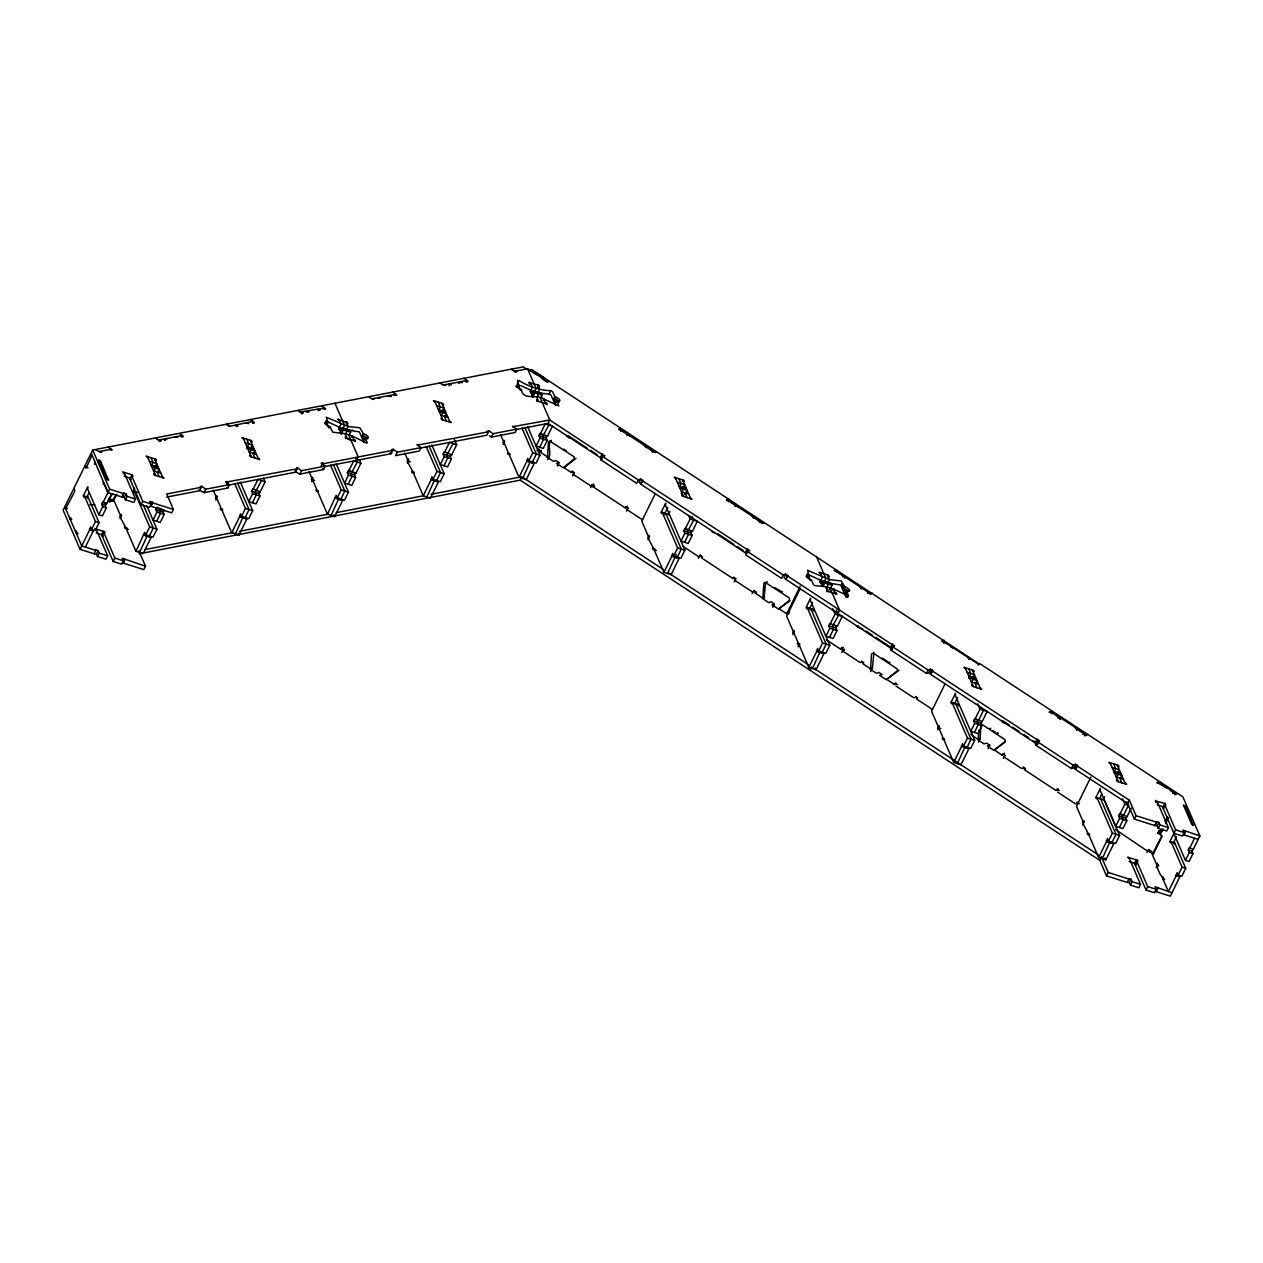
<?xml version="1.0" encoding="UTF-8"?>
<svg xmlns="http://www.w3.org/2000/svg" width="1263" height="1263" viewBox="0 0 1263 1263"><rect width="100%" height="100%" fill="white"/><g stroke="black" fill="none" stroke-linecap="round" stroke-linejoin="round"><path stroke-width="1.5" d="M547.637 459.653C552.689 454.712 546.358 444.213 551.442 440.313M764.083 597.746L765.631 582.732L767.383 581.801M870.712 671.584L872.386 668.19L873.933 652.371M978.841 730.219L978.257 739.471L972.084 735.413M978.399 742.234L980.072 738.839L981.004 724.031M526.261 369.033L523.245 366.854L92.688 450.054L63.15 510.236L80.074 549.342L94.315 553.857L95.704 549.831L98.119 550.589L99.209 553.115L107.639 555.799L105.966 559.209L97.535 556.525L96.446 553.999L94.315 553.857M65.644 508.721L74.927 490.991L73.838 488.465M91.836 455.359L86.073 468.289L84.984 465.763L88 467.942M95.909 450.054L101.419 452.564M94.662 461.879L94.646 464.279L95.199 463.142M100.424 451.838L101.703 451.996M97.851 462.005L98.798 460.064L100.487 460.884L108.555 480.051L106.866 479.23L98.672 460.3L100.487 460.884M70.507 519.961L70.523 517.577L69.97 518.698L71.77 519.282M85.347 547.084L93.257 530.997L89.641 529.844L90.478 526.939L91.568 529.465L95.183 530.618L99.082 522.661L95.467 521.524L84.416 495.98L83.863 497.117L83.311 495.854L87.779 486.776L87.763 489.16L98.814 514.704L102.429 515.857L106.329 507.915L105.239 505.389L101.624 504.237L102.745 501.964L106.629 503.748L111.554 493.722M89.152 492.459L86.926 497.006L87.479 498.269L88.031 497.133L83.311 495.854M103.392 482.056L103.377 484.455L103.929 483.319L107.939 492.57L122.179 497.101L123.585 493.059L122.179 497.101M80.074 549.342L89.641 529.844M106.629 503.748L103.013 502.595L109.613 489.16L92.688 450.054M91.568 529.465L95.467 521.524M98.814 514.704L102.713 506.763L101.624 504.237M105.239 505.389L106.36 503.116M124.169 474.051L122.7 471.841L132.331 474.904L132.599 476.735M116.354 494.97L113.812 500.132L120.459 515.493L121.011 514.357L121.564 515.62L120.08 518.635M101.577 534.691L103.25 531.297M124.595 559.02L123.19 563.045L143.856 569.629L145.529 566.219L122.179 558.246L123.269 560.772L121.611 564.182L113.181 561.498L102.129 535.954L103.803 532.544L105.003 532.939L104.45 531.676L94.836 528.613M149.776 502.058L151.15 504L149.476 507.41L141.046 504.726L129.994 479.198L131.668 475.788L132.868 476.167M104.45 531.676L102.792 535.086L96.162 532.97M132.331 474.904L130.657 478.314L124.232 476.277M96.446 553.999L98.119 550.589M124.453 473.483L135.504 499.027L133.831 502.437L125.4 499.753L124.311 497.227L125.984 493.833L123.585 493.059M97.535 556.525L99.209 553.115M125.4 499.753L127.074 496.359L125.984 493.833M134.715 488.244L133.215 491.275L133.767 492.523L134.32 491.402L137.935 492.538M159.312 441.371L160.733 441.103M159.722 440.377L161.001 440.534M163.985 439.556L166.7 439.429L165.69 438.703L164.853 440.408M153.991 471.099L155.475 468.068L154.654 466.173M126.189 528.723L126.742 527.587L126.742 529.986L135.962 551.315L143.177 553.62L151.071 537.533L143.587 534.596L144.692 532.339L145.798 534.849L153.012 537.154L156.912 529.213L146.887 505.895M113.181 561.498L114.854 558.088L103.803 532.544M141.046 504.726L142.719 501.332L131.668 475.788M157.607 472.236L159.091 469.22L151.876 466.915M181.604 437.077L183.024 436.793M150.044 501.49L152.46 502.248L151.055 506.289L171.721 512.857L173.394 509.447L166.7 493.991L201.291 487.313L200.296 486.587L201.717 486.318L205.743 489.207L229.471 484.629L227.798 488.039L204.069 492.617L198.97 489.918M123.19 563.045L124.863 559.651M151.055 506.289L152.46 502.248M155.854 509.621L156.959 507.363L164.458 510.284L163.069 511.925L164.158 514.451L160.259 522.393L153.044 520.103L156.944 512.146L155.854 509.621L163.069 511.925M135.962 551.315L143.587 534.596M145.798 534.849L149.697 526.908L134.32 491.402M139.577 552.468L147.203 535.749M149.397 536.001L153.297 528.06L143.319 504.979M156.644 521.24L160.543 513.299L159.454 510.773L160.843 509.131M226.44 424.731L229.74 426.326L252.853 421.321M166.763 497.069L199.633 490.723L201.717 486.318M236.023 426.657L236.86 424.952L237.586 426.247M204.069 492.617L205.743 489.207M252.774 423.31L254.195 423.042M215.831 500.132L217.315 497.117L216.778 495.854L216.226 496.991L213.273 490.155M226.582 482.024L297.058 468.81L295.384 472.22L228.114 485.213M226.472 485.024L227.861 482.182M246.553 448.428L248.779 443.881L246.743 439.161M250.169 449.565L252.395 445.034L245.18 442.729M249.758 452.58L251.242 449.565L250.421 447.655M253.358 453.733L254.858 450.702L247.627 448.412M215.563 497.859L217.315 499.501L221.404 508.957L220.204 508.579L220.741 509.842L221.956 510.22L222.509 509.084L222.493 511.483L231.729 532.812L238.944 535.102L246.838 519.03L239.623 516.725L240.459 513.836L241.549 516.346L248.779 518.651L252.679 510.694L240.349 482.056M252.695 493.644L248.795 501.585L256.026 503.89L259.925 495.949L252.695 493.644L251.605 491.118L252.726 488.844L260.21 491.781L265.135 481.756L263.588 478.172M231.729 532.812L239.623 516.725M252.995 489.476L257.92 479.451L265.135 481.756M241.549 516.346L245.448 508.405L234.697 483.54M235.344 533.965L242.954 517.246M261.536 480.603L255.221 492.27L256.31 494.796L252.411 502.737M245.164 517.498L249.064 509.557L237.539 482.924M259.925 495.949L258.836 493.423L260.21 491.781M301.636 413.869L303.341 413.033L302.331 412.306M306.325 412.054L309.025 411.927L308.03 411.201M318.655 409.67L319.665 410.396M318.244 410.664L319.949 409.828M322.933 408.833L325.365 409.291M295.084 471.352L297.468 467.799L301.51 470.704L325.223 466.126L323.565 469.52L299.836 474.114L294.737 471.415M295.81 471.21L297.468 467.799M299.836 474.114L301.51 470.704M365.417 439.808A4.515 1.61 26.1 0 1 364.328 439.54L365.165 437.835A4.515 1.61 26.1 0 0 368.259 437.014A4.515 1.61 26.1 0 0 363.334 433.635L359.86 427.794L348.162 426.531L326.249 417.2L328.033 422.41L327.212 424.1A4.515 1.61 26.1 0 0 325.175 423.752M329.438 427.462L329.864 426.61A4.515 1.61 26.1 0 1 324.938 423.231A4.515 1.61 26.1 0 1 328.033 422.41M311.598 481.629L313.082 478.598L312.545 477.335L311.977 478.472L309.025 471.652M349.125 435.23L350.609 432.199L339.81 428.899L339.258 430.036L338.705 428.773L340.931 424.226L338.894 419.505M321.228 465.779L322.618 462.953L323.628 463.679L392.825 450.307L391.814 449.581L393.235 449.296L397.277 452.201L420.989 447.623L419.316 451.017L395.603 455.611L397.277 452.201M350.609 432.199L349.788 430.304L342.573 427.999L340.347 432.546L339.81 428.899M346.378 423.626L347.578 424.021M341.168 434.44L343.394 429.909L342.573 427.999M347.041 422.758L337.695 419.127L339.431 420.768M345.525 434.077L347.009 431.046L346.188 429.152M317.708 491.717L318.276 490.581L318.26 492.98L327.496 514.309L334.711 516.599L342.605 500.527L335.105 497.59L336.226 495.317L337.316 497.843L344.531 500.148L348.43 492.191L336.116 463.553M345.604 438.608L345.336 436.777L346.251 437.724M351.698 437.14L352.251 436.003L366.428 442.966M350.356 440.25L347.072 438.419L345.036 433.683L332.737 432.167L329.864 426.61M353.482 440.029L354.95 439.84L355.219 441.671M364.328 439.54L362.497 435.34L363.334 433.635M348.462 475.141L344.562 483.082L351.777 485.387L355.677 477.43L348.462 475.141L347.372 472.615L348.493 470.341L355.977 473.278L360.902 463.237L359.355 459.669M327.496 514.309L335.105 497.59M355.977 473.278L348.762 470.973L353.687 460.948L360.902 463.237M337.316 497.843L341.215 489.902L330.464 465.037M356.561 460.395L358.218 456.985L348.635 434.835M388.262 396.471L388.672 395.619L390.835 396.629M331.095 515.446L338.721 498.743M389.825 395.919L391.104 396.077M340.931 498.996L344.831 491.039L333.306 464.405M348.178 484.234L352.077 476.293L350.988 473.767L357.287 462.1L355.74 458.532M355.677 477.43L354.587 474.92L355.708 472.646M394.088 395.082L396.519 395.54M323.881 466.71L391.151 453.701L393.235 449.296M407.365 463.126L408.849 460.095L408.296 458.832L407.744 459.969L404.791 453.149M418.1 445.002L488.592 431.788L487.297 431.63M449.012 385.72L450.354 383.699L451.08 384.994M438.64 410.27L440.313 406.875L438.261 402.155M442.239 411.422L443.913 408.012L436.698 405.723M441.276 415.574L442.76 412.543L441.939 410.649M459.416 382.721L459.006 383.573L459.843 381.868L461.99 382.878M460.979 382.152L462.274 382.31M444.892 416.727L446.376 413.696L439.161 411.406M466.268 382.058L467.689 381.789M336.163 512.636L423.216 495.806L430.478 498.096L438.372 482.008L431.141 479.719L431.978 476.814L433.083 479.34L440.298 481.629L444.197 473.688L431.867 445.05M444.229 456.638L440.329 464.579L447.544 466.884L451.444 458.927L444.229 456.638L443.139 454.112L444.244 451.838L451.744 454.775L456.669 444.734L454.348 439.382M431.141 479.719L423.247 495.806L414.027 474.478L414.027 472.078L413.475 473.215L412.275 472.836L411.722 471.573L412.922 471.952L407.081 460.853L410.301 461.863M444.513 452.47L449.439 442.445L456.669 444.734M433.083 479.34L436.982 471.399L426.215 446.534M426.862 496.943L434.488 480.24M453.054 443.597L446.739 455.264L447.828 457.774L443.929 465.731M436.682 480.493L440.582 472.536L429.057 445.902M451.444 458.927L450.354 456.401L451.744 454.775M419.648 448.207L486.918 435.198L489.002 430.794L493.028 433.698L516.756 429.104L515.083 432.514L491.354 437.093L489.349 435.656M491.354 437.093L493.028 433.698M517.23 383.905L518.888 380.495C528.802 386.652 539.79 390.314 551.394 390.788M519.946 389.904L517.483 380.289M520.972 390.441L521.382 389.588A4.515 1.61 26.1 0 1 516.456 386.225A4.515 1.61 26.1 0 1 519.567 385.389M528.929 382.673L538.843 385.168L539.112 386.999M529.481 383.936L529.213 382.105M530.681 384.315L529.765 383.368M503.116 444.623L504.616 441.592L504.063 440.329L503.511 441.466L500.558 434.646M512.446 426.783L549.752 419.979L604.582 456.085M540.659 398.224L542.143 395.193L541.322 393.298L534.091 390.993L531.865 395.54L531.328 391.877L530.776 393.014L530.239 391.751L532.465 387.22L530.413 382.5M532.686 397.435L534.912 392.888L534.091 390.993M537.628 387.188L538.18 386.052L539.396 386.431M537.454 394.056L539.68 389.509L537.643 384.789M537.043 397.071L538.527 394.04L537.706 392.146M545.127 381.031L540.959 377.542M536.57 400.339L537.785 400.718M537.122 401.602L536.854 399.771M543.232 400.118L543.785 398.982L558.767 405.928L556.683 400.829A4.515 1.61 26.1 0 0 559.793 399.992A4.515 1.61 26.1 0 0 554.867 396.614L552.484 391.419M545 403.023L546.484 402.834L546.753 404.665M538.022 392.935L549.152 394.056L550.826 390.646M556.683 400.829L555.846 402.534L554.031 398.319L554.867 396.614M504.048 442.729L502.848 442.35L504.6 443.992L508.689 453.449L507.489 453.07L508.042 454.333L509.242 454.712L509.794 453.575L509.778 455.959L519.014 477.288L526.229 479.593L534.123 463.505L526.908 461.216L527.745 458.311L528.834 460.837L536.065 463.126L539.964 455.185L527.634 426.547M539.98 438.135L536.08 446.076L543.311 448.365L547.211 440.424L539.98 438.135L538.891 435.609L540.011 433.335L547.511 436.256L552.42 426.231L545.206 423.942L540.28 433.967L547.511 436.256M519.014 477.288L526.908 461.216M528.834 460.837L532.733 452.88L521.982 428.031M139.104 553.794L520.214 480.145L521.887 476.735L430.951 494.307M515.209 429.736L548.079 423.389L549.752 419.979L540.169 397.829M522.629 478.44L530.239 461.737M548.821 425.078L542.506 436.745L543.595 439.271L539.696 447.228M532.449 461.974L536.349 454.033L524.824 427.399M547.211 440.424L546.121 437.898L547.226 435.624M573.323 471.62L571.381 472.551L563.661 467.484L574.176 458.974L573.97 456.732L549.626 440.945L548.442 442.082L547.511 456.89L539.79 451.822L541.259 450.37M568.855 435.798L567.04 436.43L569.203 437.851L569.755 436.714M557.33 466.015L559.004 462.605L555.783 460.49L553.368 461.342L546.911 457.095L549.31 456.243M571.381 472.551L572.234 471.304M572.613 475.851L574.397 472.709M548.079 423.389L600.43 457.727L602.104 454.317M600.43 457.727L602.704 454.112M786.423 578.391L787.812 575.549L785.665 574.128L783.249 574.981L781.592 578.391L745.691 554.836L747.364 551.442L749.764 550.589L747.617 549.168L745.344 552.784L640.641 484.108L642.914 480.477L640.751 479.072L638.352 479.924L636.678 483.319L600.778 459.779L602.451 456.369L604.866 455.517M590.547 487.629L592.347 484.487M620.622 431.157L621.222 430.951M627.032 507.237L625.217 507.868L593.642 487.139L594.494 485.908M627.08 435.403L627.964 434.614L623.117 431.441M645.756 447.639L646.624 446.865L652.813 451.665M652.213 451.886L652.797 451.207M625.217 507.868L627.585 506.1M640.751 479.072L639.078 482.482L641.241 483.887M626.448 511.168L628.232 508.042M640.641 484.108L642.914 480.477M655.292 493.644L641.778 521.177L648.408 536.522L648.977 535.401L649.514 536.649L648.03 539.68M669.501 514.736L662.286 512.431L661.717 513.567L661.181 512.304L665.633 503.227L665.633 505.626L684.878 550.242L680.962 558.199L673.747 555.894L672.658 553.368L671.821 556.273L679.036 558.578L671.142 574.649L663.928 572.36L654.692 551.031L654.708 548.631L654.155 549.768M667.764 507.41L664.796 513.457L665.333 514.72L665.885 513.583L681.262 549.105L677.363 557.046M679.305 486.839L680.978 483.429L678.941 478.709M669.879 511.578L668.395 514.609L661.181 512.304M682.92 487.992L684.593 484.582L677.378 482.277M681.215 493.644L683.441 489.113L682.62 487.202M684.814 494.796L687.04 490.249L679.826 487.96M684.893 533.191L680.994 541.132L688.209 543.437L692.124 535.496L684.893 533.191L683.804 530.665L684.925 528.392L692.408 531.328L697.334 521.303L690.119 518.998L688.572 515.43M663.928 572.36L671.821 556.273M692.408 531.328L685.193 529.023L690.119 518.998M673.747 555.894L677.647 547.953L662.286 512.431M676.273 554.52L667.527 573.513M684.609 542.285L688.509 534.344L687.419 531.818L693.719 520.151L692.187 516.583M692.124 535.496L691.019 532.97L692.14 530.697M698.234 558.278L700.334 555.025M728.309 501.806L728.909 501.6M734.719 577.87L732.919 578.517L701.328 557.788L702.481 556.446M734.766 506.053L735.65 505.263L730.803 502.09M753.443 518.288L754.311 517.514L760.5 522.314M759.9 522.535L760.784 521.745M732.919 578.517L733.771 577.27M745.344 552.784L747.617 549.168M734.135 581.817L735.919 578.691M752.085 593.594L754.169 590.358M800.158 586.221L786.754 613.834L779.034 608.782L789.549 600.257L789.343 598.031L764.999 582.243L763.815 583.38L762.884 598.173L755.163 593.121L756.032 591.873M785.665 574.128L783.991 577.538L785.539 579.164L890.257 647.856L892.531 644.241L894.393 646.214M785.539 579.164L787.812 575.549M772.719 607.298L774.377 603.903L771.156 601.772L768.741 602.625L762.284 598.394L764.699 597.541M800.205 588.7L786.675 616.249L793.322 631.595L793.874 630.458L794.427 631.721L792.943 634.752M786.944 613.66L788.696 612.918M809.757 580.033L807.594 570.308L829.491 579.638L841.205 580.917L844.679 586.742A4.515 1.61 26.1 0 1 849.604 590.121A4.515 1.61 26.1 0 1 846.494 590.958L845.657 592.663A4.515 1.61 26.1 0 0 846.763 592.931M810.783 580.57L811.209 579.717A4.515 1.61 26.1 0 1 806.283 576.354A4.515 1.61 26.1 0 1 809.378 575.518M812.662 602.467L809.694 608.529L813.309 609.666L813.846 610.929L814.414 609.792L807.183 607.503L806.631 608.64L806.094 607.377L810.546 598.299L810.53 600.683L829.775 645.314L825.876 653.255L818.661 650.966L817.571 648.44L816.719 651.345L823.95 653.634L816.056 669.722L808.825 667.417L799.605 646.088L799.621 643.704L798.121 646.735M829.728 589.853L831.954 585.322L821.155 582.006L820.603 583.143L820.05 581.88L822.276 577.349L820.24 572.628M831.954 585.322L831.133 583.427L823.918 581.122L821.676 585.669L821.155 582.006M823.255 586.048L824.739 583.017L823.918 581.122M827.723 576.749L829.207 576.56L828.654 575.297L819.04 572.234L820.776 573.876M827.833 583.064L829.491 579.638L827.454 574.918M825.828 587.958L826.381 586.821L814.682 585.558M826.855 587.2L828.339 584.169L827.518 582.275M826.933 591.731L826.681 589.9L827.597 590.847M833.043 590.247L833.596 589.111L848.594 596.057L846.494 590.958M842.453 576.686L843.337 575.912L838.49 572.739M834.811 593.152L833.596 589.111L826.365 586.806L828.417 591.542M836.027 593.531L835.096 592.584M844.615 578.107L845.5 577.317M844.679 586.742L843.842 588.447A4.515 1.61 26.1 0 1 848.594 591.51M829.807 628.248L825.907 636.205L833.122 638.494L837.022 630.553L829.807 628.248L828.717 625.738L829.823 623.464L837.322 626.385L842.247 616.36L835.017 614.071L832.712 608.703M808.825 667.417L816.719 651.345M830.107 624.096L835.017 614.071M818.661 650.966L822.56 643.009L807.183 607.503M811.699 666.864L810.025 670.274L808.525 666.801M837.89 613.502L839.563 610.108L829.98 587.958M837.322 626.385L833.438 624.617L832.317 626.874L833.406 629.4L829.507 637.357M812.441 668.569L820.066 651.85M822.26 652.103L826.176 644.162L810.799 608.655L810.246 609.776L809.694 608.529M837.022 630.553L835.932 628.027L837.053 625.753M861.129 588.937L861.729 588.732M867.586 593.184L868.47 592.394L866.844 591.337M840.605 649.166L842.958 647.382L840.605 649.166L826.381 639.836M841.821 652.466L844.221 649.119M896.256 683.851L894.441 684.483L886.721 679.415L897.235 670.906L897.472 669.137L873.27 653.082L871.502 654.029L870.57 668.822L862.85 663.754L863.718 662.522M890.257 647.856L892.531 644.241M1039.307 741.286L1037.428 739.297L1035.155 742.912L930.452 674.237L932.726 670.606L930.578 669.201L928.905 672.611L926.489 673.447L890.589 649.908L892.262 646.498L894.678 645.646M894.441 684.483L895.909 683.03M926.489 673.447L928.163 670.053L930.578 669.201M943.682 643.104L944.566 642.314L946.176 643.372M932.489 709.443L916.701 699.086L917.554 697.839M931.052 674.016L929.978 673.305L931.652 669.911M930.515 673.668L932.189 670.258M930.452 674.237L932.726 670.606M950.755 647.13L953.186 647.966M945.103 683.772L931.589 711.306L938.235 726.651L938.788 725.515L939.34 726.778L937.841 729.809M968.816 659.586L969.416 659.365M959.312 704.865L952.097 702.56L951.544 703.696L950.992 702.433L955.46 693.355L955.444 695.755L974.689 740.371L970.789 748.328L963.558 746.023L962.469 743.497L961.632 746.401L968.847 748.706L960.954 764.778L953.739 762.489L944.503 741.16L944.519 738.76L943.966 739.897L942.766 739.518L942.214 738.255L943.414 738.634L939.325 729.177L937.572 727.535L940.777 728.562M954.607 703.586L957.575 697.539M968.563 678.105L970.789 673.558L968.753 668.837M978.036 665.017L980.12 663.817L1182.926 796.874L1199.85 835.98L1193.251 849.415L1189.367 847.631L1188.262 849.904L1189.351 852.43L1192.967 853.567L1189.051 861.524L1185.452 860.371L1174.401 834.827L1174.401 832.428M972.731 678.105L974.405 674.71L967.19 672.405M979.835 664.385L535.907 372.396M971.768 682.257L973.252 679.226L972.431 677.331M975.383 683.409L976.867 680.378L969.637 678.089M974.704 723.32L970.805 731.261L978.036 733.566L981.935 725.609L974.704 723.32L973.615 720.794L974.736 718.521L978.62 720.305L983.545 710.28M953.739 762.489L961.632 746.401M979.93 709.127L987.145 711.432L982.235 721.457L975.004 719.152L979.93 709.127L977.609 703.775M963.558 746.023L967.474 738.081L952.097 702.56M978.351 719.673L977.23 721.947L978.32 724.473L974.42 732.414M957.354 763.641L964.964 746.922M967.174 747.175L971.073 739.234L955.712 703.712M981.935 725.609L980.846 723.099L982.235 721.457M988.092 748.596L989.766 745.186L986.529 743.07L984.114 743.923L977.657 739.676L980.072 738.839M1002.127 755.132L1004.495 753.364L1002.127 755.132L994.407 750.064L1004.922 741.555L1005.159 739.786L980.956 723.731M1003.359 758.432L1005.143 755.306M1049.221 712.332L1051.542 711.037M1035.155 742.912L1037.428 739.297M1075.366 769.293L1077.039 765.883L1129.39 800.237L1127.717 803.631L1075.366 769.293L1077.639 765.678L1075.476 764.257L1073.803 767.667L1071.403 768.52L1035.502 744.965L1037.176 741.57L1039.591 740.718M1037.381 743.765L1038.502 740.007M1051.369 713.753L1051.968 713.532M1057.778 789.817L1055.979 790.449L1024.388 769.735L1025.54 768.378M1057.841 717.984L1058.71 717.21L1053.863 714.021M1059.989 719.405L1060.873 718.615M1076.502 730.235L1077.386 729.446L1082.233 732.635M1082.959 734.466L1083.559 734.261M1055.979 790.449L1058.031 788.791M1085.122 735.887L1087.443 734.592M1071.403 768.52L1073.076 765.11L1075.476 764.257M1075.965 769.088L1074.892 768.378L1076.565 764.968M1075.429 768.725L1077.102 765.315M1090.853 777.108L1076.502 806.362L1083.133 821.724L1083.701 820.587L1084.238 821.85L1082.754 824.881M1082.486 822.592L1088.327 833.706L1087.127 833.327L1087.664 834.575L1088.864 834.969L1089.432 833.817L1089.416 836.217L1098.652 857.545L1105.867 859.85L1113.761 843.763L1106.546 841.474L1107.383 838.569L1108.472 841.095L1115.687 843.384L1119.586 835.443L1112.371 833.138L1097.01 797.632L1096.442 798.769L1095.905 797.506L1100.357 788.412L1100.357 790.812L1115.718 826.334L1122.933 828.623L1126.833 820.682L1125.743 818.156L1118.529 815.866L1119.65 813.593L1123.517 815.361L1128.443 805.336L1124.844 804.199L1122.523 798.832M1099.505 798.642L1101.746 794.111M1103.12 799.795L1104.604 796.764M1117.092 774.314L1119.318 769.767L1112.087 767.478M1116.681 777.329L1118.165 774.298L1117.345 772.403M1120.281 778.466L1121.765 775.45L1114.55 773.145M1098.652 857.545L1106.546 841.474M1131.238 808.162L1127.133 816.514L1119.918 814.225L1124.844 804.199M1108.472 841.095L1112.371 833.138M1115.718 826.334L1119.618 818.377L1118.529 815.866M1099.852 860.403L1101.51 856.993L1108.204 872.449L1128.869 879.016L1127.196 882.427L1106.53 875.859L1099.852 860.403L520.214 480.145M1123.249 814.746L1122.144 817.003L1123.233 819.529L1119.334 827.486M1112.087 842.232L1115.987 834.29L1100.61 798.769M1125.743 818.156L1127.133 816.514M1106.53 875.859L1108.204 872.449M1155.061 825.67L1156.45 821.629L1155.061 825.67L1134.395 819.087L1136.069 815.693L1129.39 800.237M1156.908 782.981L1159.592 781.56L1157.792 782.192L1177.211 794.017M1155.298 800.979L1165.196 803.473L1165.465 805.305M1155.85 802.242L1155.582 800.41M1157.05 802.621L1156.119 801.673M1134.458 863.26L1136.132 859.85M1171.985 892.736L1155.061 886.815L1156.15 889.341L1154.477 892.736L1146.062 890.068L1135.011 864.524L1136.684 861.113L1137.884 861.492L1137.332 860.229L1127.701 857.167L1129.454 858.824L1140.505 884.353L1138.831 887.763L1130.417 885.079L1129.327 882.569L1127.196 882.427M1199.85 835.98L1182.926 830.044L1184.031 832.57L1182.357 835.98L1173.927 833.296L1162.876 807.752L1164.549 804.342L1165.749 804.736M1135.011 864.524L1136.211 864.902L1135.658 863.639L1137.332 860.229M1162.876 807.752L1164.076 808.131L1163.539 806.883L1165.196 803.473M1172.696 793.338L1173.58 792.564L1170.17 790.322M1129.327 882.569L1131.001 879.159L1128.869 879.016M1157.318 802.052L1168.386 827.597L1166.712 831.007L1158.282 828.323L1157.192 825.797L1158.866 822.387L1156.45 821.629M1130.417 885.079L1132.09 881.685L1131.001 879.159M1158.282 828.323L1159.955 824.913L1158.866 822.387M1174.858 794.759L1175.742 793.969M1146.946 852.636L1148.73 849.494M1160.823 834.969L1157.95 833.091L1159.055 830.817L1161.944 830.88L1159.055 830.817M1153.561 854.167L1150.025 852.146L1150.877 850.915M1160.871 830.17L1159.75 832.443L1157.95 833.091M1164.991 821.613L1167.438 816.656M1163.034 828.891L1160.46 834.133L1161.55 836.659L1152.266 854.372L1156.592 864.366L1158.392 864.934M1165.607 823.65L1168.433 817.666M1153.245 854.277L1162.26 835.917M1156.592 864.366L1157.145 863.229L1157.697 864.492L1156.213 867.523M1146.062 890.068L1147.735 886.658L1136.684 861.113M1157.476 887.573L1156.071 891.615L1170.312 896.146L1179.879 876.648L1176.263 875.512L1177.116 872.607L1178.205 875.133L1181.821 876.269L1185.72 868.328L1182.105 867.176L1171.054 841.632L1170.501 842.768L1169.948 841.521L1175.6 829.886L1164.549 804.342M1173.564 842.658L1176.532 836.611M1174.101 843.921L1174.669 842.784L1169.948 841.521M1185.341 830.817L1183.936 834.843L1198.177 839.374M1156.071 891.615L1157.745 888.205M1183.936 834.843L1185.61 831.449M1176.263 875.512L1168.37 891.583L1162.876 878.874L1162.876 876.475M1189.651 848.262L1194.561 838.237M1178.205 875.133L1182.105 867.176M1185.452 860.371L1189.351 852.43M1192.967 853.567L1191.862 851.041L1193.251 849.415M107.623 501.632L112.628 493.628M592.363 486.981L593.847 483.966M116.764 494.275L112.328 500.401L109.297 498.222L113.338 501.127L109.471 500.953L110.481 501.679L109.06 501.948M564.861 467.057L575.991 458.327M789.864 600.841L778.434 608.987L771.977 604.756L774.377 603.903M899.051 670.274L886.121 679.636L879.664 675.389L882.063 674.537L878.843 672.421L876.427 673.274L869.97 669.043L872.386 668.19M1005.237 742.139L993.807 750.285L987.35 746.038L989.766 745.186M872.433 593.168L870.617 593.815L834.717 570.26L836.532 569.629L834.117 570.466L836.58 571.776M548.016 381.71L529.607 370.091L531.423 369.459L544.874 378.284M548.758 381.442L546.958 382.089L545.411 380.463M620.07 428.71L618.744 429.183L620.907 430.588M655.608 452.391L652.482 451.317M727.488 499.453L726.43 499.832L728.593 501.237M764.383 522.645L762.331 523.371L760.184 521.966M871.517 593.484L870.018 594.02L868.013 592.552M892.404 649.261L890.589 649.908M943.019 640.688L941.803 641.115L943.966 642.535M978.762 664.291L942.419 640.909L944.219 640.262M1050.705 711.337L1086.606 734.892M1037.318 744.333L1035.502 744.965M569.203 437.851L571.002 437.203M539.096 448.949L538.196 449.281L540.343 450.686M537.028 450.623L539.443 449.77M539.79 451.822L541.148 451.349M620.796 428.457L619.344 428.962L655.244 452.517L656.697 452.012M630.111 436.035L627.364 434.835M559.004 462.605L556.604 463.458L563.061 467.689L565.477 466.836M600.778 459.779L601.977 459.353M644.477 445.444L646.024 447.07M593.294 485.087L590.879 485.939L572.928 474.178M642.567 519.851L626.78 509.494M728.846 498.98L727.03 499.611L762.931 523.166M737.813 506.684L735.05 505.484M752.164 516.093L753.711 517.719M682.778 546.232L698.565 556.588L700.981 555.736M754.816 591.068L752.416 591.921L734.466 580.143M755.163 593.121L756.521 592.631M774.772 587.563L782.413 592.11M859.85 586.742L861.398 588.369M788.822 612.176L787.307 612.697L788.933 613.755M858.666 625.927L856.867 626.559L862.787 628.942M844.552 649.94L842.153 650.792L860.103 662.554L862.503 661.717M861.555 661.102L863.418 662.633M967.537 657.391L969.084 659.018M897.456 684.657L894.993 683.346M915.407 696.434L917.254 697.95M916.354 697.034L913.938 697.886L895.988 686.109M1003.58 720.984L1001.764 721.615L1003.927 723.036L1004.48 721.899L1009.295 725.057M971.705 733.061L970.994 734.245M990.602 728.688L990.16 728.846A4.515 3.978 70.6 0 1 990.555 728.198M998.228 733.235L997.328 733.566A4.515 3.978 70.6 0 0 997.612 732.824M1075.223 728.041L1076.786 729.667M1023.393 766.973L1024.94 768.599M1024.04 767.683L1021.625 768.536L1003.675 756.758M1059.294 790.512L1056.531 789.312M1078.144 801.973L1076.629 802.51L1079.391 803.71M1077.876 803L1075.476 803.852L1057.526 792.075M1149.677 850.094L1147.262 850.946L1115.703 829.633M1150.025 852.146L1151.824 851.515M512.383 369.87L511.373 369.143L515.415 372.048L516.835 371.78L515.825 371.054M296.758 467.942L297.058 468.81M99.272 451.554L111.128 449.249L110.118 448.523M158.57 440.092L182.298 435.498M372.064 398.824L395.793 394.245M441.213 383.62L440.219 382.894L443.234 385.073L466.963 380.495L465.952 379.768M536.491 374.622L527.587 368.78L514.404 371.322L515.415 372.048M451.365 384.426L448.933 383.968M237.87 425.678L235.439 425.236M349.219 430.825L352.945 430.099M89.91 504.742L94.709 504.726M226.851 481.456L225.43 481.724L229.471 484.629M322.618 462.953L321.197 463.221L325.223 466.126M418.385 444.45L416.964 444.718L420.989 447.623M487.581 431.078L489.002 430.794M391.562 452.707L390.141 452.975L391.151 453.701M144.645 549.642L233.623 532.449M239.433 531.328L328.427 514.12M545.821 403.702L543.769 398.966C537.059 393.677 522.787 401.018 521.382 389.588M829.696 583.253L840.637 584.958L846.178 597.478M1163.744 878.448C1160.981 878.085 1153.987 861.966 1158.803 866.008M549.152 394.056L551.094 395.177L555.609 405.612M520.609 385.578L534.407 391.767M534.912 392.888L542.143 395.193M530.239 391.751L533.839 392.904L536.065 388.373L527.587 368.78M537.407 401.034L547.037 404.097M435.198 402.266L433.446 400.624L443.076 403.686L443.629 404.934L442.413 404.555M675.879 478.819L674.126 477.177L683.757 480.24L684.293 481.503L683.094 481.124M538.891 435.609L546.121 437.898M438.34 409.496L445.555 411.801M679.005 486.066L686.219 488.355M440.787 415.18L448.018 417.485M681.467 491.749L688.682 494.038M442.303 418.653L441.087 418.274L441.64 419.537L451.27 422.6L449.517 420.958M682.967 495.222L681.767 494.828L682.32 496.091L691.935 499.153L690.198 497.511M532.733 452.88L539.964 455.185M526.639 460.585L534.123 463.505M443.139 454.112L450.354 456.401M683.804 530.665L691.019 532.97M342.873 428.789L325.696 420.911M824.218 581.896L807.041 574.034M338.705 428.773L342.32 429.925L344.546 425.378L334.963 403.244M820.05 581.88L823.665 583.032L825.891 578.486L816.308 556.351M345.036 433.683L352.251 435.988L354.303 440.724M345.873 438.04L355.503 441.103M827.218 591.163L836.848 594.226L836.295 592.963M436.982 471.399L444.197 473.688M677.647 547.953L684.878 550.242M656.318 550.463L652.939 549.389L652.403 548.126L653.603 548.505L647.761 537.407M430.872 479.087L438.372 482.008M671.537 555.641L679.036 558.578M243.68 439.271L241.928 437.63L251.558 440.692L252.095 441.955L250.895 441.576M965.69 668.948L963.937 667.306L973.568 670.369L974.12 671.632L972.905 671.237M347.372 472.615L354.587 474.92M828.717 625.738L835.932 628.027M246.806 446.518L254.037 448.807M968.816 676.194L976.046 678.484M247.106 447.291L250.721 448.444M249.269 452.201L256.484 454.491M971.279 681.862L978.493 684.167M250.769 455.675L249.569 455.28L250.121 456.543L259.736 459.606L257.999 457.964M972.778 685.351L971.579 684.956L972.131 686.219L981.761 689.282L980.009 687.64M314.534 480.382L311.329 479.356L313.082 481.014L317.171 490.47L315.971 490.076L316.508 491.339M793.874 632.858L792.675 632.479L794.411 634.121L798.516 643.577L797.3 643.199L797.853 644.462L799.053 644.84M341.215 489.902L348.43 492.191M822.56 643.009L829.775 645.314M816.451 650.713L823.95 653.634M335.39 498.222L342.605 500.527M950.992 702.433L958.222 704.738L958.759 706.001M147.913 457.774L146.161 456.132L155.791 459.195L156.344 460.458L155.128 460.079M1110.603 764.004L1108.851 762.363L1118.481 765.425L1119.018 766.688L1117.818 766.309M251.605 491.118L258.836 493.423M973.615 720.794L980.846 723.099M149.413 461.248L156.628 463.537L154.954 466.947L151.355 465.794L153.028 462.384L150.976 457.664M151.055 465.021L158.27 467.31M1113.729 771.251L1120.944 773.54M1117.644 773.177L1114.029 772.025L1115.703 768.614L1113.666 763.894M153.502 470.704L160.733 472.994M1116.192 776.934L1123.407 779.224M155.017 474.178L153.802 473.799L154.354 475.046L163.985 478.109L162.232 476.467M1117.692 780.408L1116.492 780.029L1117.029 781.292L1126.659 784.355L1124.907 782.713M1183.51 805.399L1185.31 805.968L1193.377 825.134L1191.688 824.313L1183.494 805.241L1185.31 805.968M245.448 508.405L252.679 510.694M967.474 738.081L974.689 740.371M1157.113 804.831L1163.539 806.883M129.994 479.198L131.194 479.577M239.354 516.093L246.838 519.03M961.364 745.77L968.847 748.706M106.866 479.23L108.665 479.798M1191.688 824.313L1193.503 824.881M1095.905 797.506L1104.225 799.921L1119.586 835.443M109.613 489.16L123.853 493.691M152.728 502.879L173.394 509.447M1136.069 815.693L1156.734 822.26M127.074 496.359L135.504 499.027M142.719 501.332L151.15 504M1159.955 824.913L1168.386 827.597M1175.6 829.886L1184.031 832.57M121.911 496.47L124.311 497.227M1154.792 825.039L1157.192 825.797M156.944 512.146L164.158 514.451M1119.618 818.377L1126.833 820.682M1188.262 849.904L1191.862 851.041M102.713 506.763L106.329 507.915M149.697 526.908L156.912 529.213M128.352 529.418L124.99 528.344L124.437 527.081L125.637 527.476L119.796 516.362M1106.262 840.842L1113.761 843.763M143.856 535.228L151.071 537.533M95.372 529.876L96.572 530.255L107.639 555.799M89.373 529.213L93.257 530.997M1175.995 874.88L1179.879 876.648M1129.043 861.54L1135.658 863.639M102.129 535.954L103.329 536.333M78.038 533.791L76.238 533.207L76.254 530.807L75.701 531.944L77.643 532.718M1162.876 878.874L1164.675 879.443M95.988 550.463L81.748 545.932L64.823 506.826L67.349 508.642M114.854 558.088L123.269 560.772M1132.09 881.685L1140.505 884.353M1147.735 886.658L1156.15 889.341M842.737 576.117L844.884 577.538M1051.653 713.185L1049.506 711.764M1083.244 733.898L1085.391 735.319M1157.192 782.413L1166.759 788.08M1175.127 794.19L1172.98 792.769M642.314 480.698L747.017 549.389M787.212 575.754L891.915 644.446M932.126 670.827L1036.828 739.518M571.365 437.756L587.39 448.286M590.595 450.386L597.02 454.585M717.873 533.87L733.898 544.4M737.118 546.5L743.528 550.7M865.992 631.042L872.401 635.257M875.606 637.357L891.646 647.872M1012.5 727.156L1018.909 731.372M1023.725 734.529L1028.524 737.671M1033.339 740.828L1038.154 743.986M601.03 457.522L602.119 458.216M745.944 552.578L747.017 553.289M890.857 647.635L892.467 648.708M928.905 672.611L929.978 673.305M1035.755 742.707L1036.844 743.418M1073.803 767.667L1074.892 768.378M711.953 531.502L714.1 532.907M563.708 449.091L566.582 450.97M882.458 658.197L888.205 661.97M993.018 730.74L995.891 732.619M574.097 472.82L571.934 471.415M592.047 484.597L594.194 486.002M625.785 506.731L627.932 508.152M699.734 555.246L701.881 556.651M733.471 577.38L735.619 578.786M753.569 590.563L755.732 591.984M841.158 648.03L843.305 649.435M1002.68 753.995L1004.843 755.4M1148.43 849.604L1150.577 851.009M523.529 477.824L663.501 569.645M668.443 572.881L808.415 664.701M814.998 669.027L1098.226 854.83M1058.11 717.416L1060.273 718.836M602.451 456.369L638.352 479.924M747.364 551.442L783.249 574.981M892.262 646.498L928.163 670.053M1037.176 741.57L1073.076 765.11M463.931 378.316L467.973 381.221M465.542 380.763L466.536 381.489M512.715 426.215L516.756 429.104M444.655 384.805L445.665 385.531L443.234 385.073M392.761 392.067L396.803 394.972M379.184 397.45L380.195 398.177L377.763 397.734M369.049 396.661C369.285 397.971 375.964 400.924 373.501 398.555M322.365 406.37L321.607 405.818L325.633 408.723M317.518 409.37L318.513 410.096M297.879 410.412L301.92 413.301M300.152 412.038L324.623 407.996L323.865 407.46M322.554 468.81L323.565 469.52M250.437 419.569L254.463 422.474M252.047 422.031L253.042 422.742M247.769 422.852L248.779 423.579L246.348 423.121M226.724 424.163L229.74 426.326M179.883 433.762L183.309 436.224M181.888 436.509L180.877 435.782M176.599 436.603L177.609 437.33L175.178 436.872M226.787 487.313L227.798 488.039M159.58 440.803L156.154 438.34M155.554 437.914L157.97 439.65M108.113 447.086L112.139 449.975L109.707 449.533M91.52 453.827L107.939 492.57M811.209 579.717L813.577 584.927M833.596 589.095L835.648 593.831M1174.669 842.784L1185.72 868.328M1117.266 765.046L1125.459 783.96M1119.792 778.087L1121.844 782.823M1110.051 762.741L1118.244 781.671M1126.896 801.768L1134.395 819.087M1109.877 841.979L1102.252 858.698L1101.431 856.803M1105.046 857.956L1105.867 859.85M972.368 669.99L980.546 688.903M974.894 683.015L976.946 687.751M965.137 667.685L973.331 686.598M841.742 583.601L847.773 597.51M836.311 609.855L838.632 615.207L833.438 624.617M815.235 667.827L816.056 669.722M682.541 479.861L690.735 498.774M685.083 492.886L687.119 497.622M675.326 477.556L683.52 496.485M536.554 396.677L538.606 401.413M530.413 389.762L530.792 390.63M441.876 403.292L450.07 422.221M444.402 416.332L446.455 421.068M434.661 401.002L442.839 419.916M364.076 442.618L359.292 431.835L346.488 429.941L348.162 426.531L346.109 421.795M347.309 422.189L347.862 423.452M326.612 422.726L328.869 427.952M333.89 514.704L334.711 516.599M250.358 440.313L258.536 459.227M252.884 453.338L254.937 458.074M243.128 438.008L251.321 456.938M238.123 533.207L238.944 535.102M154.591 458.816L162.769 477.73M157.117 471.841L159.17 476.577M147.376 456.511L155.554 475.441M138.835 550.763L145.529 566.219M88.031 497.133L99.082 522.661M365.165 437.835L367.249 442.95M806.52 576.859A4.515 1.61 26.1 0 1 808.541 577.223M554.031 398.319A4.515 1.61 26.1 0 1 558.972 402.455M782.239 591.542A4.515 3.978 70.6 0 1 781.955 592.268M889.926 662.191A4.515 3.978 70.6 0 1 889.641 662.917M362.497 435.34A4.515 1.61 26.1 0 1 367.517 439.003M516.014 386.857A4.515 1.61 26.1 0 1 518.73 387.094"/></g></svg>
